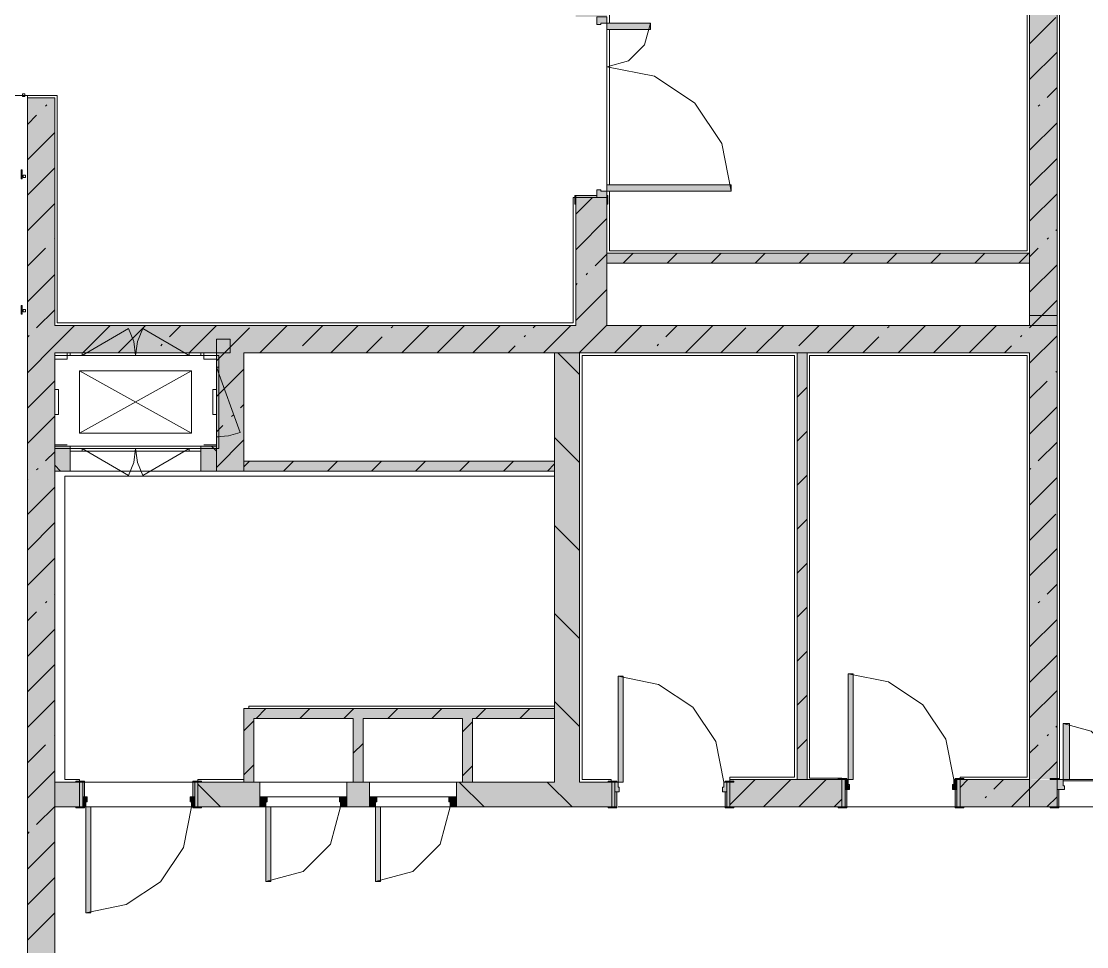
# Model space of a CAD drawing. Header units: millimetres. Extents: x -3817 to 677485, y -22715 to 103890.
# Drawn here: x 21198.1 to 21265.5, y -19507.2 to -19448.6 of the extents above; entities that cross this region are included whole.
import ezdxf

# ---------------------------------------------------------------- set-up
doc = ezdxf.new("R2010")
doc.units = ezdxf.units.MM
doc.layers.add('PDF _Геометрия', color=7, linetype='Continuous', true_color=0x1d1d1d)
doc.layers.add('PDF _Сплошная заливка', color=7, linetype='Continuous', true_color=0xffffff)

msp = doc.modelspace()

# ---------------------------------------------------------------- hatches: boundary and pattern name
at = {"layer": 'PDF _Сплошная заливка', "transparency": 33554559}
h = msp.add_hatch(color=256, dxfattribs=at)
h.paths.add_polyline_path([(21233.2, -19467.893), (21235.168, -19467.893), (21235.168, -19459.784), (21233.2, -19459.784), (21233.2, -19461.102)], flags=0)
h.paths.add_polyline_path([(21233.2, -19448.367), (21235.168, -19448.367), (21235.168, -19390.495), (21233.2, -19390.495), (21233.2, -19447.934)], flags=0)
at = {"layer": 'PDF _Сплошная заливка', "true_color": 0xe2e2e2, "transparency": 33554559}
h = msp.add_hatch(color=254, dxfattribs=at)
h.paths.add_polyline_path([(21235.168, -19459.784), (21235.168, -19459.39), (21234.538, -19459.311), (21234.538, -19459.784)], flags=0)
h.paths.add_polyline_path([(21234.538, -19448.839), (21234.775, -19448.76), (21235.168, -19448.76), (21235.168, -19448.367), (21234.538, -19448.367)], flags=0)
at = {"layer": 'PDF _Сплошная заливка', "transparency": 33554559}
for points in [[(21199.177, -19521.986), (21200.209, -19521.986), (21200.209, -19453.485), (21198.477, -19453.485), (21198.477, -19521.986)], [(21261.939, -19463.957), (21261.939, -19463.327), (21235.168, -19463.327), (21235.168, -19463.957), (21243.22, -19463.957)], [(21261.939, -19496.633), (21263.671, -19496.57), (21263.671, -19467.264), (21261.939, -19467.264), (21261.939, -19496.321)], [(21247.215, -19469.626), (21261.939, -19469.626), (21261.939, -19467.893), (21211.311, -19467.893), (21211.311, -19468.76), (21212.177, -19468.76), (21212.177, -19469.626), (21243.22, -19469.626)], [(21210.445, -19477.106), (21212.177, -19477.106), (21212.177, -19468.76), (21210.445, -19468.76), (21210.445, -19476.476)], [(21231.861, -19477.106), (21231.861, -19476.476), (21212.177, -19476.476), (21212.177, -19477.106), (21213.858, -19477.106)], [(21231.861, -19492.775), (21231.861, -19492.145), (21212.177, -19492.145), (21212.177, -19492.775), (21226.665, -19492.775)]]:
    msp.add_hatch(color=256, dxfattribs=at).paths.add_polyline_path(points)
at = {"layer": 'PDF _Сплошная заливка', "true_color": 0xe2e2e2, "transparency": 33554559}
for points in [[(21250.758, -19496.633), (21250.758, -19489.94), (21250.443, -19489.94), (21250.443, -19496.633), (21250.561, -19496.633)], [(21213.897, -19503.089), (21213.858, -19498.365), (21213.582, -19498.365), (21213.582, -19503.089), (21213.858, -19503.089)]]:
    msp.add_hatch(color=254, dxfattribs=at).paths.add_polyline_path(points)
at = {"layer": 'PDF _Сплошная заливка', "transparency": 33554559}
h = msp.add_hatch(color=256, dxfattribs=at)
h.paths.add_polyline_path([(21249.813, -19498.365), (21250.05, -19498.365), (21250.05, -19496.633), (21242.963, -19496.633), (21242.963, -19496.727), (21242.963, -19496.79), (21242.963, -19498.365), (21243.22, -19498.365)], flags=0)
h.paths.add_polyline_path([(21257.901, -19498.365), (21261.939, -19498.365), (21261.939, -19496.633), (21257.53, -19496.633), (21257.53, -19498.365), (21257.766, -19498.365)], flags=0)
h = msp.add_hatch(color=256, dxfattribs=at)
h.paths.add_polyline_path([(21275.521, -19498.365), (21277.608, -19498.365), (21277.608, -19496.633), (21275.088, -19496.633), (21275.088, -19498.365)], flags=0)
h.paths.add_polyline_path([(21263.671, -19498.365), (21263.671, -19496.633), (21261.939, -19496.633), (21261.939, -19498.365), (21263.238, -19498.365)], flags=0)
at = {"layer": 'PDF _Сплошная заливка', "true_color": 0xe2e2e2, "transparency": 33554559}
h = msp.add_hatch(color=254, dxfattribs=at)
h.paths.add_polyline_path([(21275.088, -19497.263), (21275.088, -19496.633), (21274.695, -19496.633), (21274.616, -19497.263)], flags=0)
h.paths.add_polyline_path([(21263.671, -19497.263), (21264.144, -19497.263), (21264.065, -19497.026), (21264.065, -19496.633), (21263.671, -19496.633)], flags=0)
at = {"layer": 'PDF _Сплошная заливка', "transparency": 33554559}
h = msp.add_hatch(color=256, dxfattribs=at)
h.paths.add_polyline_path([(21200.209, -19498.365), (21201.784, -19498.365), (21201.784, -19496.79), (21200.209, -19496.79)], flags=0)
h.paths.add_polyline_path([(21235.483, -19498.365), (21235.483, -19496.79), (21225.641, -19496.79), (21225.641, -19498.365), (21235.247, -19498.365)], flags=0)
h.paths.add_polyline_path([(21209.5, -19498.365), (21213.188, -19498.365), (21213.188, -19496.79), (21209.264, -19496.79), (21209.264, -19498.365)], flags=0)
h.paths.add_polyline_path([(21218.7, -19498.365), (21220.13, -19498.365), (21220.13, -19496.79), (21218.7, -19496.79), (21218.7, -19497.735)], flags=0)
at = {"layer": 'PDF _Сплошная заливка', "true_color": 0xe2e2e2, "transparency": 33554559}
h = msp.add_hatch(color=254, dxfattribs=at)
h.paths.add_polyline_path([(21242.491, -19497.42), (21242.767, -19497.42), (21242.767, -19496.79), (21242.57, -19496.79), (21242.57, -19497.105)], flags=0)
h.paths.add_polyline_path([(21235.68, -19497.42), (21235.956, -19497.42), (21235.877, -19496.79), (21235.68, -19496.79)], flags=0)

# ---------------------------------------------------------------- linework, layer by layer
at = {"layer": 'PDF _Геометрия', "color": 7, "lineweight": 9}
for points in [[(21235.168, -19463.327), (21235.168, -19463.957), (21261.939, -19463.957), (21261.939, -19467.893), (21263.671, -19467.893), (21263.671, -19437.343), (21265.876, -19437.343), (21265.876, -19435.375), (21265.876, -19390.495), (21265.876, -19388.684), (21265.876, -19388.526), (21163.832, -19388.526), (21163.832, -19390.495), (21139.424, -19390.495), (21139.424, -19388.526), (21163.832, -19388.526), (21163.832, -19390.495), (21139.424, -19390.495)], [(21261.939, -19463.957), (21261.939, -19463.327), (21261.939, -19435.375), (21261.939, -19430.848)], [(21261.939, -19450.072), (21263.604, -19448.408)], [(21235.168, -19449.154), (21235.168, -19458.996)], [(21261.939, -19452.317), (21263.671, -19450.585)], [(21263.042, -19453.459), (21263.671, -19452.83)], [(21198.477, -19458.288), (21198.477, -19453.327)], [(21233.2, -19460.217), (21233.2, -19467.893), (21211.311, -19467.893), (21200.209, -19467.893), (21200.209, -19453.485), (21198.477, -19453.485), (21198.477, -19521.986), (21200.209, -19521.986), (21200.209, -19498.365), (21201.547, -19498.365)], [(21199.622, -19454.02), (21199.715, -19453.927)], [(21262.481, -19454.02), (21262.575, -19453.927)], [(21198.477, -19455.165), (21199.06, -19454.581)], [(21261.939, -19456.807), (21263.671, -19455.075)], [(21198.477, -19457.41), (21200.209, -19455.678)], [(21261.939, -19459.052), (21263.671, -19457.32)], [(21198.499, -19459.633), (21200.209, -19457.923)], [(21261.939, -19461.297), (21263.671, -19459.565)], [(21198.477, -19461.9), (21200.209, -19460.168)], [(21233.2, -19460.852), (21234.268, -19459.784)], [(21235.168, -19459.784), (21233.2, -19459.784)], [(21261.939, -19463.327), (21235.168, -19463.327), (21235.168, -19460.217)], [(21233.2, -19463.097), (21235.168, -19461.128)], [(21263.042, -19462.439), (21263.136, -19462.346)], [(21263.604, -19461.878), (21263.671, -19461.81)], [(21198.477, -19464.145), (21199.622, -19463)], [(21200.183, -19462.439), (21200.209, -19462.413)], [(21261.939, -19463.542), (21262.481, -19463)], [(21234.419, -19464.123), (21235.168, -19463.373)], [(21236.202, -19463.957), (21236.832, -19463.327)], [(21238.986, -19463.957), (21239.616, -19463.327)], [(21241.77, -19463.957), (21242.4, -19463.327)], [(21244.554, -19463.957), (21245.184, -19463.327)], [(21247.338, -19463.957), (21247.968, -19463.327)], [(21250.121, -19463.957), (21250.751, -19463.327)], [(21252.905, -19463.957), (21253.535, -19463.327)], [(21255.689, -19463.957), (21256.319, -19463.327)], [(21258.473, -19463.957), (21259.103, -19463.327)], [(21261.257, -19463.957), (21261.886, -19463.327)], [(21263.671, -19496.57), (21263.671, -19467.264), (21261.939, -19467.264), (21261.939, -19467.893), (21235.168, -19467.893), (21235.168, -19463.957)], [(21261.939, -19465.787), (21263.671, -19464.055)], [(21198.477, -19466.39), (21200.209, -19464.658)], [(21233.858, -19464.684), (21233.951, -19464.591)], [(21233.2, -19465.342), (21233.296, -19465.245)], [(21233.2, -19467.587), (21235.168, -19465.618)], [(21262.078, -19467.893), (21263.671, -19466.3)], [(21198.477, -19470.144), (21198.477, -19466.954)], [(21199.06, -19468.051), (21200.209, -19466.903)], [(21261.92, -19468.051), (21261.939, -19468.032), (21262.708, -19467.264)], [(21198.477, -19470.88), (21200.209, -19469.148), (21201.463, -19467.893)], [(21201.941, -19469.783), (21204.873, -19468.09), (21205.212, -19468.907), (21205.327, -19469.783), (21205.442, -19468.907), (21205.78, -19468.09), (21208.713, -19469.783)], [(21201.976, -19469.626), (21203.708, -19467.893)], [(21204.221, -19469.626), (21205.953, -19467.893)], [(21207.479, -19468.613), (21208.198, -19467.893)], [(21208.711, -19469.626), (21210.443, -19467.893)], [(21210.445, -19470.137), (21211.822, -19468.76), (21212.53, -19468.051)], [(21213.201, -19469.626), (21214.933, -19467.893)], [(21215.898, -19469.174), (21217.178, -19467.893)], [(21217.691, -19469.626), (21219.423, -19467.893)], [(21221.51, -19468.051), (21221.604, -19467.958)], [(21222.181, -19469.626), (21223.913, -19467.893)], [(21224.426, -19469.626), (21226.158, -19467.893)], [(21226.671, -19469.626), (21228.403, -19467.893)], [(21230.49, -19468.051), (21230.648, -19467.893)], [(21231.161, -19469.626), (21232.893, -19467.893)], [(21233.406, -19469.626), (21235.138, -19467.893), (21235.168, -19467.863)], [(21235.651, -19469.626), (21237.383, -19467.893)], [(21238.909, -19468.613), (21239.628, -19467.893)], [(21240.141, -19469.626), (21241.873, -19467.893)], [(21242.386, -19469.626), (21243.96, -19468.051)], [(21244.631, -19469.626), (21246.363, -19467.893)], [(21247.328, -19469.174), (21248.608, -19467.893)], [(21249.121, -19469.626), (21250.853, -19467.893)], [(21252.94, -19468.051), (21253.033, -19467.958)], [(21253.611, -19469.626), (21255.343, -19467.893)], [(21255.856, -19469.626), (21257.588, -19467.893)], [(21258.101, -19469.626), (21259.833, -19467.893)], [(21198.499, -19468.613), (21198.593, -19468.519)], [(21201.547, -19496.79), (21200.209, -19496.79), (21200.209, -19477.106), (21201.193, -19477.106), (21201.193, -19475.531), (21200.209, -19475.531), (21200.209, -19469.626), (21200.209, -19470.019), (21200.996, -19470.019), (21200.209, -19470.019), (21200.209, -19469.626), (21211.311, -19469.626), (21211.311, -19468.76), (21210.445, -19468.76), (21210.445, -19476.476), (21210.445, -19477.106), (21212.177, -19477.106), (21231.861, -19477.106), (21231.861, -19492.145), (21212.177, -19492.145), (21212.177, -19492.775), (21212.177, -19496.79), (21212.807, -19496.79), (21213.188, -19496.79), (21213.188, -19498.365), (21209.5, -19498.365)], [(21206.918, -19469.174), (21207.011, -19469.081)], [(21219.936, -19469.626), (21220.949, -19468.613)], [(21229.929, -19468.613), (21230.022, -19468.519)], [(21238.348, -19469.174), (21238.441, -19469.081)], [(21251.366, -19469.626), (21252.379, -19468.613)], [(21261.359, -19468.613), (21261.452, -19468.519)], [(21261.939, -19470.277), (21263.671, -19468.545)], [(21201.941, -19469.626), (21208.713, -19469.626), (21201.941, -19469.626)], [(21210.956, -19469.626), (21211.311, -19469.271)], [(21212.177, -19477.106), (21212.177, -19476.476), (21212.177, -19469.626), (21247.215, -19469.626), (21247.215, -19496.633), (21242.963, -19496.633), (21242.963, -19496.727)], [(21235.247, -19496.79), (21233.436, -19496.79), (21233.436, -19469.626), (21231.861, -19469.626), (21231.861, -19476.476), (21212.177, -19476.476)], [(21228.916, -19469.626), (21229.368, -19469.174)], [(21233.436, -19470.996), (21232.066, -19469.626)], [(21247.215, -19469.647), (21247.236, -19469.626)], [(21257.766, -19498.365), (21261.939, -19498.365), (21261.939, -19496.633), (21261.939, -19469.626), (21247.845, -19469.626), (21247.215, -19469.626)], [(21249.813, -19496.633), (21247.845, -19496.633), (21247.845, -19469.626)], [(21260.346, -19469.626), (21260.798, -19469.174)], [(21210.445, -19470.019), (21209.657, -19470.019), (21210.445, -19470.019)], [(21201.784, -19470.767), (21208.87, -19474.704)], [(21208.87, -19470.767), (21201.784, -19474.704)], [(21210.445, -19470.531), (21211.953, -19474.675), (21211.21, -19474.874), (21210.445, -19474.941)], [(21210.445, -19472.382), (21212.177, -19470.65)], [(21210.602, -19474.941), (21210.602, -19470.531), (21210.602, -19474.941)], [(21263.604, -19470.858), (21263.671, -19470.79)], [(21198.477, -19473.125), (21200.183, -19471.419)], [(21247.215, -19472.43), (21247.845, -19471.801)], [(21261.939, -19472.522), (21263.042, -19471.419)], [(21200.445, -19473.523), (21200.445, -19471.949), (21200.445, -19473.523)], [(21210.209, -19471.949), (21210.209, -19473.523), (21210.209, -19471.949)], [(21210.445, -19471.949), (21210.209, -19471.949), (21210.445, -19471.949)], [(21198.477, -19472.506), (21198.477, -19475.696), (21198.477, -19477.271), (21198.477, -19481.913)], [(21211.969, -19473.103), (21212.177, -19472.895)], [(21261.939, -19474.767), (21263.671, -19473.035)], [(21198.477, -19475.37), (21200.209, -19473.638)], [(21200.209, -19473.523), (21200.445, -19473.523), (21200.209, -19473.523)], [(21211.408, -19473.664), (21211.501, -19473.571)], [(21210.445, -19474.627), (21210.847, -19474.225)], [(21210.445, -19476.872), (21212.177, -19475.14)], [(21233.436, -19476.563), (21231.861, -19474.988)], [(21247.215, -19475.214), (21247.845, -19474.584)], [(21200.996, -19475.452), (21200.209, -19475.452), (21200.996, -19475.452)], [(21200.209, -19475.531), (21200.209, -19477.106)], [(21201.941, -19475.689), (21204.873, -19477.381), (21205.212, -19476.565), (21205.327, -19475.689), (21205.442, -19476.565), (21205.78, -19477.381), (21208.713, -19475.689)], [(21201.941, -19475.846), (21208.713, -19475.846), (21201.941, -19475.846)], [(21210.445, -19475.452), (21209.657, -19475.452), (21210.445, -19475.452)], [(21210.445, -19475.842), (21210.134, -19475.531)], [(21262.481, -19476.47), (21263.671, -19475.28)], [(21199.622, -19476.47), (21200.209, -19475.883)], [(21212.177, -19476.847), (21212.548, -19476.476)], [(21214.702, -19477.106), (21215.332, -19476.476)], [(21217.486, -19477.106), (21218.116, -19476.476)], [(21220.27, -19477.106), (21220.899, -19476.476)], [(21223.053, -19477.106), (21223.683, -19476.476)], [(21225.837, -19477.106), (21226.467, -19476.476)], [(21228.621, -19477.106), (21229.251, -19476.476)], [(21231.861, -19477.106), (21231.861, -19476.476)], [(21199.06, -19477.031), (21199.154, -19476.938)], [(21200.573, -19477.106), (21200.209, -19476.741)], [(21231.405, -19477.106), (21231.861, -19476.649)], [(21261.939, -19477.012), (21262.013, -19476.938)], [(21198.477, -19477.615), (21198.499, -19477.593)], [(21247.215, -19477.998), (21247.845, -19477.368)], [(21261.939, -19479.257), (21263.671, -19477.525)], [(21198.477, -19479.86), (21200.209, -19478.128)], [(21261.939, -19481.502), (21263.604, -19479.838)], [(21198.477, -19482.105), (21200.209, -19480.373)], [(21233.436, -19482.131), (21231.861, -19480.556)], [(21247.215, -19480.782), (21247.845, -19480.152)], [(21261.939, -19483.747), (21263.671, -19482.015)], [(21198.477, -19484.35), (21200.209, -19482.618)], [(21247.215, -19483.566), (21247.845, -19482.936)], [(21198.477, -19488.212), (21198.477, -19484.275)], [(21263.042, -19484.889), (21263.671, -19484.26)], [(21200.183, -19484.889), (21200.209, -19484.863)], [(21199.622, -19485.45), (21199.715, -19485.357)], [(21247.215, -19486.349), (21247.845, -19485.719)], [(21262.481, -19485.45), (21262.575, -19485.357)], [(21198.477, -19486.595), (21199.06, -19486.011)], [(21233.436, -19487.698), (21231.861, -19486.124)], [(21261.939, -19488.237), (21263.671, -19486.505)], [(21198.477, -19488.84), (21200.209, -19487.108)], [(21247.215, -19489.133), (21247.845, -19488.503)], [(21261.939, -19490.482), (21263.671, -19488.75)], [(21198.499, -19491.062), (21200.209, -19489.353)], [(21198.477, -19494.511), (21198.477, -19490.574)], [(21247.215, -19491.917), (21247.845, -19491.287)], [(21261.939, -19492.727), (21263.671, -19490.995)], [(21198.477, -19493.33), (21200.209, -19491.598)], [(21233.436, -19493.266), (21231.861, -19491.691)], [(21212.952, -19492.775), (21213.582, -19492.145)], [(21215.736, -19492.775), (21216.366, -19492.145)], [(21218.52, -19492.775), (21219.15, -19492.145)], [(21221.304, -19492.775), (21221.933, -19492.145)], [(21224.087, -19492.775), (21224.717, -19492.145)], [(21226.871, -19492.775), (21227.501, -19492.145)], [(21229.655, -19492.775), (21230.285, -19492.145)], [(21231.861, -19492.775), (21231.861, -19492.145)], [(21212.177, -19493.55), (21212.807, -19492.92)], [(21212.807, -19496.79), (21212.807, -19492.775), (21219.106, -19492.775), (21219.106, -19496.79), (21219.736, -19496.79), (21220.13, -19496.79), (21220.13, -19498.365), (21218.7, -19498.365), (21218.7, -19496.79), (21219.106, -19496.79)], [(21219.736, -19496.79), (21219.736, -19492.775), (21226.035, -19492.775), (21226.035, -19496.79)], [(21235.247, -19498.365), (21225.641, -19498.365), (21225.641, -19496.79), (21226.035, -19496.79), (21226.665, -19496.79), (21226.665, -19492.775), (21231.861, -19492.775), (21231.861, -19496.79), (21226.665, -19496.79)], [(21226.035, -19493.611), (21226.665, -19492.981)], [(21263.604, -19493.307), (21263.671, -19493.24)], [(21200.183, -19493.869), (21200.209, -19493.843)], [(21247.215, -19494.701), (21247.845, -19494.071)], [(21263.042, -19493.869), (21263.136, -19493.775)], [(21198.477, -19495.575), (21199.622, -19494.43)], [(21219.106, -19494.972), (21219.736, -19494.342)], [(21261.939, -19494.972), (21262.481, -19494.43)], [(21198.477, -19497.82), (21200.209, -19496.088)], [(21212.177, -19496.333), (21212.807, -19495.704)], [(21226.035, -19496.395), (21226.665, -19495.765)], [(21260.791, -19498.365), (21261.939, -19497.217), (21262.524, -19496.633), (21263.671, -19495.485)], [(21242.963, -19498.233), (21244.564, -19496.633)], [(21245.083, -19498.359), (21246.809, -19496.633)], [(21247.215, -19496.633), (21247.845, -19496.633)], [(21247.321, -19498.365), (21249.054, -19496.633)], [(21250.05, -19498.365), (21250.05, -19496.633)], [(21257.53, -19497.136), (21258.034, -19496.633)], [(21257.53, -19496.633), (21257.53, -19498.365)], [(21257.766, -19496.633), (21261.939, -19496.633), (21261.939, -19498.365), (21263.238, -19498.365)], [(21259.675, -19497.236), (21260.279, -19496.633)], [(21263.671, -19498.365), (21263.671, -19496.633)], [(21264.065, -19496.633), (21274.695, -19496.633)], [(21198.477, -19500.81), (21198.477, -19496.873)], [(21200.209, -19496.79), (21200.209, -19498.365)], [(21201.784, -19498.365), (21201.784, -19496.79)], [(21202.099, -19496.79), (21208.949, -19496.79)], [(21209.264, -19496.79), (21209.264, -19498.365)], [(21210.697, -19498.365), (21209.264, -19496.931)], [(21212.177, -19496.79), (21209.5, -19496.79)], [(21213.188, -19497.735), (21213.188, -19496.79), (21218.7, -19496.79), (21218.7, -19497.735)], [(21220.13, -19497.735), (21220.13, -19496.79), (21225.641, -19496.79), (21225.641, -19497.735)], [(21227.4, -19498.365), (21225.825, -19496.79)], [(21232.968, -19498.365), (21231.393, -19496.79)], [(21235.483, -19498.365), (21235.483, -19496.79)], [(21242.963, -19496.79), (21242.963, -19498.365)], [(21249.566, -19498.365), (21250.05, -19497.882)], [(21259.114, -19497.797), (21259.207, -19497.704)], [(21263.036, -19498.365), (21263.671, -19497.73)], [(21199.06, -19499.481), (21200.209, -19498.333)], [(21208.949, -19498.365), (21202.492, -19498.365)], [(21218.306, -19498.365), (21213.897, -19498.365)], [(21225.641, -19498.365), (21220.838, -19498.365)], [(21243.22, -19498.365), (21249.813, -19498.365)], [(21258.546, -19498.365), (21258.553, -19498.359)], [(21274.97, -19498.365), (21263.789, -19498.365)], [(21198.499, -19500.042), (21198.593, -19499.949)], [(21198.477, -19502.31), (21200.209, -19500.578)], [(21198.477, -19504.555), (21200.183, -19502.849)], [(21198.477, -19507.109), (21198.477, -19503.172)], [(21198.477, -19506.8), (21200.209, -19505.068)]]:
    msp.add_lwpolyline(points, dxfattribs=at)
at = {"layer": 'PDF _Геометрия', "color": 253, "lineweight": 9, "true_color": 0xaaaaaa}
for points in [[(21242.878, -19434.981), (21261.782, -19434.981), (21235.334, -19434.981), (21235.334, -19448.76)], [(21235.334, -19459.39), (21235.334, -19463.169), (21261.782, -19463.169), (21261.782, -19434.981)], [(21265.876, -19437.501), (21263.829, -19437.501), (21263.829, -19496.633)], [(21243.042, -19459.39), (21242.443, -19456.377), (21240.736, -19453.822), (21238.182, -19452.115), (21235.168, -19451.516), (21236.546, -19451.147), (21237.555, -19450.138), (21237.924, -19448.76)], [(21235.334, -19449.154), (21235.334, -19458.996)], [(21209.461, -19475.531), (21201.193, -19475.531)], [(21209.461, -19477.106), (21201.193, -19477.106)], [(21257.136, -19496.633), (21256.627, -19494.071), (21255.176, -19491.9), (21253.005, -19490.449), (21250.443, -19489.94)], [(21274.695, -19489.546), (21271.983, -19490.086), (21269.684, -19491.622), (21268.148, -19493.921), (21267.608, -19496.633), (21267.133, -19494.861), (21265.837, -19493.564), (21264.065, -19493.089)], [(21242.57, -19496.79), (21242.06, -19494.229), (21240.609, -19492.058), (21238.438, -19490.607), (21235.877, -19490.097)], [(21242.963, -19496.727), (21242.963, -19496.475), (21242.963, -19496.633)], [(21264.065, -19496.711), (21274.695, -19496.711)], [(21274.695, -19496.633), (21264.459, -19496.633)], [(21213.503, -19497.735), (21218.385, -19497.735), (21213.503, -19497.735)], [(21220.444, -19497.735), (21225.326, -19497.735), (21220.444, -19497.735)], [(21201.547, -19498.365), (21200.209, -19498.365), (21200.209, -19520.411)], [(21208.949, -19498.365), (21202.492, -19498.365), (21208.87, -19498.365), (21208.361, -19500.926), (21206.91, -19503.097), (21204.739, -19504.548), (21202.177, -19505.058)], [(21213.188, -19498.365), (21209.5, -19498.365)], [(21213.582, -19498.365), (21218.306, -19498.365), (21213.897, -19498.365), (21218.306, -19498.365), (21217.673, -19500.727), (21215.944, -19502.456), (21213.582, -19503.089)], [(21220.13, -19498.365), (21218.7, -19498.365)], [(21225.247, -19498.365), (21224.615, -19500.727), (21222.885, -19502.456), (21220.523, -19503.089)], [(21220.523, -19498.365), (21225.326, -19498.365), (21220.838, -19498.365), (21235.247, -19498.365)], [(21249.813, -19498.365), (21243.22, -19498.365)], [(21263.238, -19498.365), (21257.766, -19498.365)]]:
    msp.add_lwpolyline(points, dxfattribs=at)
for points in [[(21235.168, -19448.76), (21235.168, -19448.367), (21234.538, -19448.367), (21234.538, -19448.839), (21234.775, -19448.839), (21234.775, -19448.76)], [(21237.924, -19448.76), (21235.168, -19448.76), (21235.168, -19449.154), (21237.924, -19449.154)], [(21235.168, -19449.154), (21235.168, -19458.996)], [(21233.137, -19459.784), (21233.042, -19459.784), (21233.042, -19467.736), (21200.366, -19467.736), (21200.366, -19453.327), (21193.989, -19453.327), (21193.989, -19456.264), (21193.989, -19453.327), (21200.366, -19453.327), (21200.366, -19467.736), (21233.042, -19467.736), (21233.042, -19459.784)], [(21198.477, -19520.411), (21198.477, -19453.327)], [(21198.146, -19458.602), (21198.146, -19458.051), (21198.083, -19458.051), (21198.083, -19458.602)], [(21233.137, -19459.665), (21233.137, -19460.217), (21233.2, -19460.217), (21233.2, -19459.665)], [(21233.2, -19459.665), (21233.2, -19459.784), (21234.538, -19459.784), (21234.538, -19459.665)], [(21235.168, -19459.39), (21234.775, -19459.39), (21234.775, -19459.311), (21234.538, -19459.311), (21234.538, -19459.784), (21235.168, -19459.784)], [(21243.042, -19459.39), (21243.042, -19458.996), (21235.168, -19458.996), (21235.168, -19459.39)], [(21235.168, -19459.665), (21235.168, -19460.217), (21235.231, -19460.217), (21235.231, -19459.665)], [(21198.146, -19466.634), (21198.083, -19466.634), (21198.083, -19467.185), (21198.146, -19467.185)], [(21235.444, -19496.727), (21235.444, -19496.633), (21233.594, -19496.633), (21233.594, -19469.783), (21247.058, -19469.783), (21247.058, -19496.475), (21242.963, -19496.475), (21247.058, -19496.475), (21247.058, -19469.783), (21233.594, -19469.783), (21233.594, -19496.633), (21235.444, -19496.633)], [(21250.05, -19496.554), (21248.003, -19496.554), (21248.003, -19469.783), (21261.782, -19469.783), (21261.782, -19496.475), (21257.53, -19496.475), (21261.782, -19496.475), (21261.782, -19469.783), (21248.003, -19469.783), (21248.003, -19496.554)], [(21201.784, -19496.727), (21201.784, -19496.633), (21200.839, -19496.633), (21200.839, -19477.429), (21231.861, -19477.429), (21200.839, -19477.429), (21200.839, -19496.633), (21201.784, -19496.633)], [(21250.443, -19489.94), (21250.443, -19496.633), (21250.758, -19496.633), (21250.758, -19489.94)], [(21235.877, -19490.097), (21235.877, -19496.79), (21236.192, -19496.79), (21236.192, -19490.097)], [(21231.861, -19491.987), (21212.492, -19491.987), (21212.492, -19492.145), (21212.492, -19491.987)], [(21264.065, -19493.089), (21264.065, -19496.633), (21264.459, -19496.633), (21264.459, -19493.089)], [(21202.099, -19496.727), (21201.547, -19496.727), (21201.547, -19496.79), (21202.099, -19496.79)], [(21208.949, -19496.727), (21208.949, -19496.79), (21209.5, -19496.79), (21209.5, -19496.727)], [(21212.177, -19496.633), (21209.264, -19496.633), (21209.264, -19496.727), (21209.264, -19496.633)], [(21235.798, -19496.79), (21235.798, -19496.727), (21235.247, -19496.727), (21235.247, -19496.79)], [(21242.648, -19496.79), (21243.2, -19496.79), (21243.2, -19496.727), (21242.648, -19496.727)], [(21250.365, -19496.633), (21250.365, -19496.57), (21249.813, -19496.57), (21249.813, -19496.633)], [(21250.247, -19498.365), (21250.247, -19496.633), (21250.05, -19496.633), (21250.05, -19498.365)], [(21250.443, -19496.633), (21250.247, -19496.633), (21250.247, -19497.263), (21250.522, -19497.263), (21250.522, -19496.948), (21250.443, -19496.948)], [(21250.365, -19496.641), (21250.365, -19496.633), (21250.247, -19496.633), (21250.247, -19496.641)], [(21257.136, -19496.633), (21257.136, -19496.948), (21257.057, -19496.948), (21257.057, -19497.263), (21257.333, -19497.263), (21257.333, -19496.633)], [(21257.215, -19496.633), (21257.766, -19496.633), (21257.766, -19496.57), (21257.215, -19496.57)], [(21257.215, -19496.641), (21257.333, -19496.641), (21257.333, -19496.633), (21257.215, -19496.633)], [(21257.333, -19498.365), (21257.53, -19498.365), (21257.53, -19496.633), (21257.333, -19496.633)], [(21257.53, -19496.475), (21257.53, -19496.57)], [(21263.789, -19496.633), (21263.789, -19496.57), (21263.238, -19496.57), (21263.238, -19496.633)], [(21264.065, -19496.633), (21263.671, -19496.633), (21263.671, -19497.263), (21264.144, -19497.263), (21264.144, -19497.026), (21264.065, -19497.026)], [(21201.981, -19496.79), (21201.784, -19496.79), (21201.784, -19498.365), (21201.981, -19498.365)], [(21202.099, -19496.79), (21201.981, -19496.79), (21201.981, -19497.735), (21202.099, -19497.735)], [(21208.949, -19496.79), (21208.949, -19497.735), (21209.067, -19497.735), (21209.067, -19496.79)], [(21209.067, -19496.79), (21209.067, -19498.365), (21209.264, -19498.365), (21209.264, -19496.79)], [(21235.68, -19498.365), (21235.68, -19496.79), (21235.483, -19496.79), (21235.483, -19498.365)], [(21235.877, -19496.79), (21235.68, -19496.79), (21235.68, -19497.42), (21235.956, -19497.42), (21235.956, -19497.105), (21235.877, -19497.105)], [(21235.798, -19496.798), (21235.798, -19496.79), (21235.68, -19496.79), (21235.68, -19496.798)], [(21235.798, -19498.365), (21235.798, -19497.42), (21235.68, -19497.42), (21235.68, -19498.365)], [(21242.57, -19496.79), (21242.57, -19497.105), (21242.491, -19497.105), (21242.491, -19497.42), (21242.767, -19497.42), (21242.767, -19496.79)], [(21242.648, -19496.798), (21242.767, -19496.798), (21242.767, -19496.79), (21242.648, -19496.79)], [(21242.648, -19498.365), (21242.767, -19498.365), (21242.767, -19497.42), (21242.648, -19497.42)], [(21242.767, -19498.365), (21242.963, -19498.365), (21242.963, -19496.79), (21242.767, -19496.79)], [(21250.365, -19498.365), (21250.365, -19497.263), (21250.247, -19497.263), (21250.247, -19498.365)], [(21257.215, -19498.365), (21257.333, -19498.365), (21257.333, -19497.263), (21257.215, -19497.263)], [(21263.789, -19498.365), (21263.789, -19497.263), (21263.671, -19497.263), (21263.671, -19498.365)], [(21202.177, -19498.365), (21202.177, -19498.05), (21202.256, -19498.05), (21202.256, -19497.735), (21201.981, -19497.735), (21201.981, -19498.365)], [(21208.87, -19498.365), (21209.067, -19498.365), (21209.067, -19497.735), (21208.791, -19497.735), (21208.791, -19498.05), (21208.87, -19498.05)], [(21213.385, -19497.735), (21213.188, -19497.735), (21213.188, -19498.365), (21213.385, -19498.365)], [(21213.582, -19498.365), (21213.582, -19498.05), (21213.66, -19498.05), (21213.66, -19497.735), (21213.385, -19497.735), (21213.385, -19498.365)], [(21218.306, -19498.365), (21218.503, -19498.365), (21218.503, -19497.735), (21218.227, -19497.735), (21218.227, -19498.05), (21218.306, -19498.05)], [(21218.503, -19497.735), (21218.503, -19498.365), (21218.7, -19498.365), (21218.7, -19497.735)], [(21220.326, -19497.735), (21220.13, -19497.735), (21220.13, -19498.365), (21220.326, -19498.365)], [(21220.523, -19498.365), (21220.523, -19498.05), (21220.602, -19498.05), (21220.602, -19497.735), (21220.326, -19497.735), (21220.326, -19498.365)], [(21225.247, -19498.365), (21225.444, -19498.365), (21225.444, -19497.735), (21225.169, -19497.735), (21225.169, -19498.05), (21225.247, -19498.05)], [(21225.444, -19497.735), (21225.444, -19498.365), (21225.641, -19498.365), (21225.641, -19497.735)], [(21202.099, -19498.365), (21201.547, -19498.365), (21201.547, -19498.428), (21202.099, -19498.428)], [(21202.099, -19498.357), (21201.981, -19498.357), (21201.981, -19498.365), (21202.099, -19498.365)], [(21202.177, -19505.058), (21202.492, -19505.058), (21202.492, -19498.365), (21202.177, -19498.365)], [(21208.949, -19498.357), (21208.949, -19498.365), (21209.067, -19498.365), (21209.067, -19498.357)], [(21208.949, -19498.365), (21208.949, -19498.428), (21209.5, -19498.428), (21209.5, -19498.365)], [(21213.582, -19503.089), (21213.897, -19503.089), (21213.897, -19498.365), (21213.582, -19498.365)], [(21220.523, -19503.089), (21220.838, -19503.089), (21220.838, -19498.365), (21220.523, -19498.365)], [(21235.798, -19498.428), (21235.798, -19498.365), (21235.247, -19498.365), (21235.247, -19498.428)], [(21235.88, -19498.365), (21242.648, -19498.365)], [(21242.648, -19498.428), (21243.2, -19498.428), (21243.2, -19498.365), (21242.648, -19498.365)], [(21250.365, -19498.428), (21250.365, -19498.365), (21249.813, -19498.365), (21249.813, -19498.428)], [(21250.365, -19498.365), (21257.215, -19498.365)], [(21257.215, -19498.428), (21257.766, -19498.428), (21257.766, -19498.365), (21257.215, -19498.365)], [(21263.789, -19498.428), (21263.789, -19498.365), (21263.238, -19498.365), (21263.238, -19498.428)]]:
    msp.add_lwpolyline(points, close=True, dxfattribs=at)
at = {"layer": 'PDF _Геометрия', "color": 7, "lineweight": 9}
for points in [[(21198.323, -19453.24), (21198.166, -19453.24), (21198.166, -19453.398), (21198.323, -19453.398)], [(21198.201, -19458.532), (21198.359, -19458.532), (21198.359, -19458.374), (21198.201, -19458.374), (21198.201, -19458.532), (21198.201, -19458.374), (21198.359, -19458.374), (21198.359, -19458.532)], [(21198.201, -19467.033), (21198.359, -19467.033), (21198.359, -19466.876), (21198.201, -19466.876), (21198.201, -19467.033), (21198.201, -19466.876), (21198.359, -19466.876), (21198.359, -19467.033)], [(21200.209, -19469.783), (21200.209, -19475.689), (21210.445, -19475.689), (21210.445, -19469.783)], [(21200.996, -19470.019), (21200.996, -19469.626)], [(21201.941, -19469.783), (21201.941, -19469.626), (21201.193, -19469.626), (21201.193, -19469.783)], [(21208.713, -19469.783), (21208.713, -19469.626), (21209.461, -19469.626), (21209.461, -19469.783)], [(21209.657, -19469.626), (21209.657, -19470.019)], [(21210.445, -19470.019), (21210.445, -19469.626)], [(21210.445, -19470.531), (21210.602, -19470.531), (21210.602, -19469.783), (21210.445, -19469.783)], [(21201.784, -19470.767), (21201.784, -19474.704), (21208.87, -19474.704), (21208.87, -19470.767)], [(21200.209, -19471.949), (21200.445, -19471.949)], [(21210.445, -19473.523), (21210.209, -19473.523)], [(21210.445, -19474.941), (21210.602, -19474.941), (21210.602, -19475.689), (21210.445, -19475.689)], [(21209.461, -19475.531), (21209.461, -19477.106), (21201.193, -19477.106), (21201.193, -19475.531)], [(21201.941, -19475.689), (21201.941, -19475.846), (21201.193, -19475.846), (21201.193, -19475.689)], [(21208.713, -19475.689), (21208.713, -19475.846), (21209.461, -19475.846), (21209.461, -19475.689)], [(21209.461, -19477.106), (21210.445, -19477.106), (21210.445, -19475.531), (21209.461, -19475.531)]]:
    msp.add_lwpolyline(points, close=True, dxfattribs=at)
at = {"layer": 'PDF _Сплошная заливка', "lineweight": 60, "transparency": 33554559}
for points in [[(21263.671, -19467.893), (21263.671, -19435.375), (21261.939, -19467.893), (21261.939, -19435.375)], [(21211.311, -19469.626), (21211.311, -19467.893), (21200.209, -19469.626), (21200.209, -19467.893)], [(21233.436, -19496.79), (21233.436, -19469.626), (21231.861, -19496.79), (21231.861, -19469.626)], [(21247.845, -19496.633), (21247.845, -19469.626), (21247.215, -19496.633), (21247.215, -19469.626)], [(21201.193, -19477.106), (21201.193, -19475.531), (21200.209, -19477.106), (21200.209, -19475.531)], [(21209.461, -19477.106), (21210.445, -19477.106), (21209.461, -19475.531), (21210.445, -19475.531)], [(21212.807, -19496.79), (21212.807, -19492.775), (21212.177, -19496.79), (21212.177, -19492.775)], [(21219.736, -19496.79), (21219.736, -19492.775), (21219.106, -19496.79), (21219.106, -19492.775)], [(21226.665, -19496.79), (21226.665, -19492.775), (21226.035, -19496.79), (21226.035, -19492.775)]]:
    msp.add_solid(points, dxfattribs=at)
at = {"layer": 'PDF _Сплошная заливка', "color": 254, "lineweight": 60, "true_color": 0xe2e2e2, "transparency": 33554559}
for points in [[(21235.168, -19449.154), (21237.924, -19449.154), (21235.168, -19448.76), (21237.924, -19448.76)], [(21233.137, -19460.217), (21233.2, -19460.217), (21233.137, -19459.665)], [(21234.538, -19459.784), (21234.538, -19459.665), (21233.2, -19459.784), (21233.2, -19459.665)], [(21243.042, -19459.39), (21243.042, -19458.996), (21235.168, -19459.39), (21235.168, -19458.996)], [(21236.192, -19496.79), (21236.192, -19490.097), (21235.88, -19496.79), (21235.877, -19490.097)], [(21264.459, -19496.633), (21264.459, -19493.089), (21264.065, -19496.633), (21264.065, -19493.089)], [(21202.099, -19496.79), (21202.099, -19496.727), (21201.547, -19496.79)], [(21209.5, -19496.79), (21209.5, -19496.727), (21208.949, -19496.79)], [(21235.798, -19496.79), (21235.798, -19496.727), (21235.247, -19496.79)], [(21243.2, -19496.79), (21243.2, -19496.727), (21242.648, -19496.79)], [(21250.365, -19496.633), (21250.365, -19496.57), (21249.813, -19496.633)], [(21250.247, -19497.263), (21250.522, -19497.263), (21250.247, -19496.633), (21250.443, -19496.633)], [(21257.333, -19497.263), (21257.333, -19496.633), (21257.057, -19497.263), (21257.136, -19496.633)], [(21257.766, -19496.633), (21257.766, -19496.57), (21257.215, -19496.633)], [(21263.789, -19496.633), (21263.789, -19496.57), (21263.238, -19496.633)], [(21201.981, -19497.735), (21202.099, -19497.735), (21201.981, -19496.79), (21202.099, -19496.79)], [(21208.949, -19497.735), (21209.067, -19497.735), (21208.949, -19496.79), (21209.067, -19496.79)], [(21235.798, -19498.365), (21235.798, -19497.42), (21235.68, -19498.365), (21235.68, -19497.42)], [(21242.767, -19498.365), (21242.767, -19497.42), (21242.648, -19498.365), (21242.648, -19497.42)], [(21250.365, -19498.365), (21250.365, -19497.263), (21250.247, -19498.365), (21250.247, -19497.263)], [(21257.333, -19498.365), (21257.333, -19497.263), (21257.215, -19498.365), (21257.215, -19497.263)], [(21263.789, -19498.365), (21263.789, -19497.263), (21263.671, -19498.365), (21263.671, -19497.263)], [(21202.177, -19498.365), (21202.256, -19497.735), (21201.981, -19498.365), (21201.981, -19497.735)], [(21209.067, -19498.365), (21209.067, -19497.735), (21208.87, -19498.365), (21208.791, -19497.735)], [(21213.582, -19498.365), (21213.66, -19497.735), (21213.385, -19498.365), (21213.385, -19497.735)], [(21218.503, -19498.365), (21218.503, -19497.735), (21218.306, -19498.365), (21218.227, -19497.735)], [(21220.523, -19498.365), (21220.602, -19497.735), (21220.326, -19498.365), (21220.326, -19497.735)], [(21225.444, -19498.365), (21225.444, -19497.735), (21225.247, -19498.365), (21225.169, -19497.735)], [(21202.492, -19505.058), (21202.492, -19498.365), (21202.177, -19505.058), (21202.177, -19498.365)], [(21209.5, -19498.428), (21209.5, -19498.365), (21208.949, -19498.428)], [(21220.838, -19503.089), (21220.838, -19498.365), (21220.523, -19503.089), (21220.523, -19498.365)], [(21235.798, -19498.428), (21235.798, -19498.365), (21235.247, -19498.428)], [(21243.2, -19498.428), (21243.2, -19498.365), (21242.648, -19498.428)], [(21250.365, -19498.428), (21250.365, -19498.365), (21249.813, -19498.428)], [(21257.766, -19498.428), (21257.766, -19498.365), (21257.215, -19498.428)], [(21263.789, -19498.428), (21263.789, -19498.365), (21263.238, -19498.428)]]:
    msp.add_solid(points, dxfattribs=at)
at = {"layer": 'PDF _Сплошная заливка', "color": 7, "lineweight": 60, "true_color": 0xfbfbfb, "transparency": 33554559}
for points in [[(21250.247, -19498.365), (21250.247, -19496.633), (21250.05, -19498.365), (21250.05, -19496.633)], [(21257.53, -19498.365), (21257.53, -19496.633), (21257.333, -19498.365), (21257.333, -19496.633)], [(21201.784, -19498.365), (21201.981, -19498.365), (21201.784, -19496.79), (21201.981, -19496.79)], [(21209.264, -19498.365), (21209.264, -19496.79), (21209.067, -19498.365), (21209.067, -19496.79)], [(21235.68, -19498.365), (21235.68, -19496.79), (21235.483, -19498.365), (21235.483, -19496.79)], [(21242.963, -19498.365), (21242.963, -19496.79), (21242.767, -19498.365), (21242.767, -19496.79)], [(21213.188, -19498.365), (21213.385, -19498.365), (21213.188, -19497.735), (21213.385, -19497.735)], [(21218.503, -19498.365), (21218.7, -19498.365), (21218.503, -19497.735), (21218.7, -19497.735)], [(21220.13, -19498.365), (21220.326, -19498.365), (21220.13, -19497.735), (21220.326, -19497.735)], [(21225.444, -19498.365), (21225.641, -19498.365), (21225.444, -19497.735), (21225.641, -19497.735)]]:
    msp.add_solid(points, dxfattribs=at)

doc.saveas('drawing.dxf')
